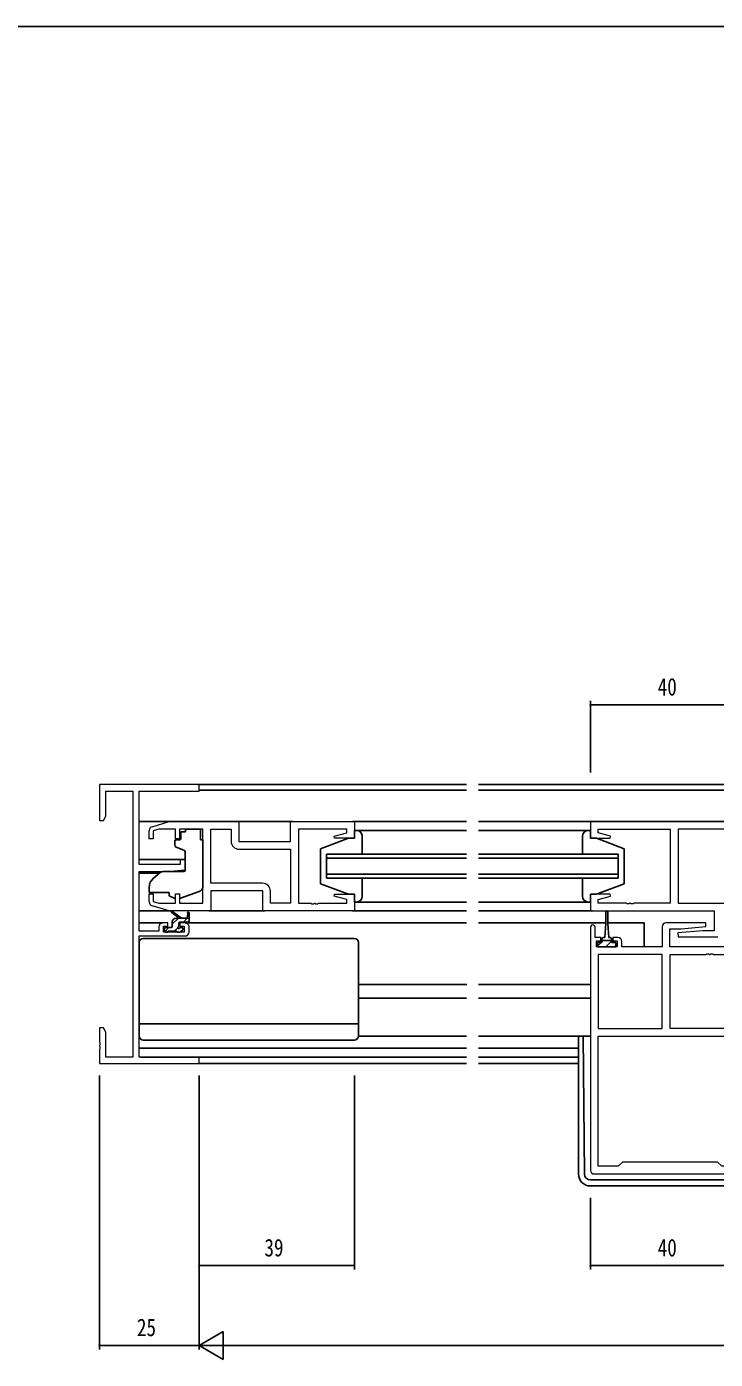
# Model space of a CAD drawing. Units: millimetres, scale not verified. Extents: x -397 to 397, y -282 to 282.
# Drawn here: x -204.2 to -31.3, y -55 to 279.3 of the extents above; entities that cross this region are included whole.
import ezdxf
from ezdxf.enums import TextEntityAlignment as Align

# ---------------------------------------------------------------- set-up
doc = ezdxf.new("R2010")
doc.units = ezdxf.units.MM
doc.header["$LTSCALE"] = 2
doc.layers.add('0-2_YKK_11', color=7, linetype='Continuous', lineweight=18)
for name, color, linetype in [('0-3_YKK_12', 2, 'Continuous'), ('0-4_YKK_13', 4, 'Continuous'), ('0-6_YKK_D', 6, 'Continuous'), ('0-7_YKK_ZWAK', 7, 'Continuous')]:
    doc.layers.add(name, color=color, linetype=linetype)
doc.styles.add('ＭＳ ゴシック', font='')
doc.styles.get('ＭＳ ゴシック').set_extended_font_data('MS Gothic')

msp = doc.modelspace()

# ---------------------------------------------------------------- linework, layer by layer
at = {"layer": '0-2_YKK_11'}
for p, q in [((-163.455, 52.216), (-163.455, 53.516)), ((-62.705, 53.416), (-62.705, -7.484)), ((-60.775, 46.586), (-60.775, 28.046)), ((-60.775, 26.116), (-24.635, 26.116)), ((-61.705, -8.484), (-23.705, -8.484))]:
    msp.add_line(p, q, dxfattribs=at)
for points in [[(-171.055, 53.516), (-171.055, 52.416), (-175.955, 52.416), (-175.955, 67.416), (-168.955, 67.416), (-164.455, 67.81), (-164.455, 70.416), (-165.655, 70.416), (-165.655, 69.116), (-175.955, 69.116), (-175.955, 87.586), (-160.955, 87.586), (-160.955, 89.216), (-185.955, 89.216), (-185.955, 80.216), (-184.955, 80.216), (-184.325, 81.308), (-184.325, 87.586), (-177.585, 87.586)], [(-177.585, 87.586), (-177.585, 20.846), (-184.325, 20.846), (-184.325, 27.125), (-184.955, 28.216), (-185.955, 28.216), (-185.955, 24.675), (-185.835, 24.491), (-185.835, 23.941), (-185.955, 23.758), (-185.955, 23.675), (-185.835, 23.491), (-185.835, 22.941), (-185.955, 22.758), (-185.955, 19.216), (-160.955, 19.216), (-160.955, 20.846), (-175.955, 20.846), (-175.955, 51.216), (-164.455, 51.216)], [(-173.455, 59.76), (-173.455, 61.816), (-172.455, 61.816), (-172.455, 59.865), (-171.06, 59.446), (-166.855, 59.446), (-166.855, 61.816), (-165.855, 61.816), (-165.855, 59.446), (-159.955, 59.446), (-159.955, 77.986), (-165.855, 77.986), (-165.855, 75.616), (-166.855, 75.616), (-166.855, 77.986), (-171.06, 77.986), (-172.455, 77.568), (-172.455, 75.616), (-173.455, 75.616), (-173.455, 77.672)], [(-172.742, 78.63), (-168.455, 79.916), (-150.955, 79.916), (-150.955, 74.916), (-137.955, 74.916), (-137.955, 79.916), (-121.955, 79.916), (-121.955, 75.716), (-126.915, 75.716), (-126.984, 76.239), (-123.885, 77.069), (-123.885, 77.986), (-135.955, 77.986), (-135.955, 59.446), (-132.913, 59.446), (-132.73, 59.326), (-132.18, 59.326), (-131.997, 59.446), (-131.913, 59.446), (-131.73, 59.326), (-131.18, 59.326), (-130.997, 59.446), (-123.885, 59.446), (-123.885, 60.364), (-126.984, 61.194), (-126.915, 61.716), (-121.955, 61.716), (-121.955, 57.516)], [(-157.955, 64.446), (-157.955, 77.986), (-152.885, 77.986), (-152.885, 74.986)], [(-145.025, 64.446), (-157.955, 64.446), (-157.955, 77.986)], [(-23.705, 79.916), (-62.705, 79.916), (-62.705, 75.716), (-57.744, 75.716), (-57.676, 76.239), (-60.775, 77.069), (-60.775, 77.986), (-42.705, 77.986), (-42.705, 59.446), (-51.747, 59.446), (-51.93, 59.326), (-52.48, 59.326), (-52.663, 59.446), (-52.747, 59.446), (-52.93, 59.326), (-53.48, 59.326), (-53.663, 59.446), (-60.775, 59.446), (-60.775, 60.364), (-57.676, 61.194), (-57.744, 61.716), (-62.705, 61.716), (-62.705, 57.516), (-31.635, 57.516), (-31.635, 52.516), (-34.512, 52.516), (-40.725, 51.973), (-40.683, 51.016), (-30.705, 51.016)], [(-150.885, 72.986), (-137.955, 72.986), (-137.955, 59.446), (-143.025, 59.446), (-143.025, 62.446)], [(-121.955, 57.516), (-144.955, 57.516), (-144.955, 62.516), (-157.955, 62.516), (-157.955, 57.516), (-168.455, 57.516), (-172.742, 58.803)], [(-164.455, 54.516), (-165.755, 54.516), (-165.755, 53.716), (-164.655, 53.716), (-164.655, 52.216), (-169.855, 52.216), (-169.855, 53.716), (-168.755, 53.716), (-168.755, 54.516), (-170.055, 54.516)], [(-44.705, 53.516), (-44.705, 48.516), (-54.805, 48.516), (-54.805, 49.816)], [(-22.705, 48.516), (-42.775, 48.516), (-42.775, 53.016), (-39.898, 53.016), (-33.685, 53.56), (-33.727, 54.516), (-43.705, 54.516)], [(-55.805, 50.816), (-57.105, 50.816), (-57.105, 50.016), (-56.005, 50.016), (-56.005, 48.516), (-61.205, 48.516), (-61.205, 50.016), (-60.105, 50.016), (-60.105, 50.816), (-61.505, 50.816), (-61.505, 53.416)], [(-24.635, 28.046), (-42.705, 28.046), (-42.705, 46.586), (-33.663, 46.586), (-33.48, 46.706), (-32.93, 46.706), (-32.747, 46.586), (-32.663, 46.586), (-32.48, 46.706), (-31.93, 46.706), (-31.747, 46.586), (-24.635, 46.586)]]:
    msp.add_lwpolyline(points, dxfattribs=at)
for points in [[(-24.635, 59.446), (-24.635, 77.986), (-40.705, 77.986), (-40.705, 59.446)], [(-60.775, 46.586), (-60.775, 28.046), (-44.705, 28.046), (-44.705, 46.586)], [(-60.775, 26.116), (-24.635, 26.116), (-24.635, -6.554), (-29.705, -6.554), (-30.775, -5.484), (-54.635, -5.484), (-55.705, -6.554), (-60.775, -6.554)]]:
    msp.add_lwpolyline(points, close=True, dxfattribs=at)
for centre, radius, start, end in [((-172.455, 77.672), 1, 106.69926, 180.00004), ((-150.885, 74.986), 2, 180.00001, 269.99999), ((-145.025, 62.446), 2, 0.00001, 89.99999), ((-172.455, 59.76), 1, 179.99996, 253.30074), ((-170.055, 53.516), 1, 90.00001, 179.99999), ((-164.455, 53.516), 1, 0.00001, 89.99999), ((-62.105, 53.416), 0.6, 359.99999, 180.00001), ((-43.705, 53.516), 1, 90.00001, 179.99999), ((-164.455, 52.216), 1, 270.00001, 359.99999), ((-55.805, 49.816), 1, 0.00001, 89.99999), ((-61.705, -7.484), 1, 180.00001, 269.99999)]:
    msp.add_arc(centre, radius, start, end, dxfattribs=at)
at = {"layer": '0-3_YKK_12'}
for p, q in [((-161.255, 89.216), (-93.83, 89.216)), ((-93.83, 87.816), (-160.955, 87.816)), ((-90.83, 89.216), (5.42, 89.216)), ((5.42, 87.816), (-90.83, 87.816)), ((-175.955, 79.916), (-137.455, 79.916)), ((-122.455, 79.916), (-93.83, 79.916)), ((-90.83, 79.916), (5.42, 79.916)), ((-175.955, 70.416), (-164.455, 70.416)), ((-128.955, 71.716), (-128.955, 65.716)), ((-93.83, 71.716), (-128.955, 71.716)), ((-128.955, 70.716), (-93.83, 70.716)), ((-55.705, 71.716), (-90.83, 71.716)), ((-90.83, 70.716), (-55.705, 70.716)), ((-55.705, 65.716), (-55.705, 71.716)), ((-175.955, 67.016), (-170.832, 67.016)), ((-93.83, 66.716), (-128.955, 66.716)), ((-128.955, 65.716), (-93.83, 65.716)), ((-55.705, 66.716), (-90.83, 66.716)), ((-90.83, 65.716), (-55.705, 65.716)), ((-122.455, 57.516), (-93.83, 57.516)), ((-62.205, 57.516), (-90.83, 57.516)), ((-175.955, 54.516), (-170.055, 54.516)), ((-164.455, 54.516), (-93.83, 54.516)), ((-90.83, 54.516), (-58.855, 54.516)), ((-58.355, 54.516), (-49.205, 54.516)), ((-49.205, 54.516), (-49.205, 48.516)), ((-120.955, 39.016), (-93.733, 39.016)), ((-90.83, 39.016), (-62.705, 39.016)), ((-120.955, 35.616), (-93.83, 35.616)), ((-90.83, 35.616), (-62.705, 35.616)), ((-175.955, 23.116), (-93.83, 23.116)), ((-93.83, 20.846), (-175.655, 20.846)), ((-90.83, 23.116), (-65.705, 23.116)), ((-65.705, 20.846), (-90.83, 20.846)), ((-161.255, 19.216), (-93.83, 19.216)), ((-90.83, 19.216), (-65.705, 19.216))]:
    msp.add_line(p, q, dxfattribs=at)
at = {"layer": '0-4_YKK_13'}
for p, q in [((-165.525, 76.316), (-165.525, 77.316)), ((-164.355, 77.316), (-165.525, 77.316)), ((-164.355, 77.986), (-164.355, 77.316)), ((-164.355, 77.986), (-160.555, 77.986)), ((-160.555, 77.986), (-160.555, 77.316)), ((-160.555, 76.316), (-160.555, 77.316)), ((-121.955, 77.717), (-93.83, 77.717)), ((-121.955, 77.716), (-121.955, 75.716)), ((-121.455, 77.716), (-121.955, 77.716)), ((-121.955, 77.716), (-121.955, 75.716)), ((-121.455, 77.716), (-121.955, 77.716)), ((-90.83, 77.716), (-62.705, 77.715)), ((-63.205, 77.716), (-62.705, 77.716)), ((-62.705, 77.716), (-62.705, 75.716)), ((-167.055, 75.016), (-167.055, 73.966)), ((-165.825, 75.316), (-166.755, 75.316)), ((-165.525, 76.316), (-165.525, 75.616)), ((-160.555, 75.316), (-160.555, 76.316)), ((-160.555, 75.316), (-159.955, 75.316)), ((-159.955, 63.761), (-159.955, 75.316)), ((-123.455, 75.716), (-130.455, 73.116)), ((-123.455, 75.716), (-130.455, 73.116)), ((-121.955, 75.716), (-123.455, 75.716)), ((-121.955, 75.716), (-123.455, 75.716)), ((-119.955, 71.716), (-119.955, 76.216)), ((-119.955, 72.116), (-119.955, 76.216)), ((-64.705, 71.716), (-64.705, 76.216)), ((-62.705, 75.716), (-61.205, 75.716)), ((-61.205, 75.716), (-54.205, 73.116)), ((-166.726, 73.497), (-164.726, 72.769)), ((-164.455, 72.32), (-164.455, 67.714)), ((-130.455, 73.116), (-130.455, 64.316)), ((-130.455, 73.116), (-130.455, 64.316)), ((-54.205, 73.116), (-54.205, 64.316)), ((-170.692, 67.134), (-172.383, 65.714)), ((-164.672, 67.414), (-170.058, 67.367)), ((-123.455, 61.716), (-130.455, 64.316)), ((-123.455, 61.716), (-130.455, 64.316)), ((-119.955, 61.216), (-119.955, 65.716)), ((-119.955, 61.216), (-119.955, 65.316)), ((-64.705, 61.216), (-64.705, 65.716)), ((-61.205, 61.716), (-54.205, 64.316)), ((-173.455, 63.416), (-173.455, 62.116)), ((-173.455, 62.116), (-168.455, 62.116)), ((-168.455, 62.116), (-168.455, 61.816)), ((-168.455, 61.816), (-168.455, 61.319)), ((-167.149, 60.71), (-168.455, 61.319)), ((-165.583, 60.676), (-160.946, 62.35)), ((-123.455, 61.716), (-121.955, 61.716)), ((-123.455, 61.716), (-121.955, 61.716)), ((-121.955, 61.716), (-121.955, 59.716)), ((-121.955, 61.716), (-121.955, 59.716)), ((-62.705, 61.716), (-62.705, 59.716)), ((-61.205, 61.716), (-62.705, 61.716)), ((-168.382, 57.516), (-175.955, 57.516)), ((-165.955, 55.716), (-167.774, 57.117)), ((-165.355, 55.716), (-167.573, 57.399)), ((-163.755, 56.843), (-163.954, 55.716)), ((-163.455, 55.016), (-163.455, 57.016)), ((-158.455, 57.516), (-144.455, 57.516)), ((-121.955, 59.715), (-93.83, 59.717)), ((-121.955, 59.716), (-121.455, 59.716)), ((-121.955, 59.716), (-121.455, 59.716)), ((-62.705, 59.716), (-90.83, 59.716)), ((-62.705, 59.716), (-63.205, 59.716)), ((-58.855, 57.266), (-58.855, 54.316)), ((-58.355, 54.316), (-58.355, 57.266)), ((-166.133, 55.716), (-167.655, 54.194)), ((-167.655, 53.616), (-167.655, 54.716)), ((-166.655, 55.716), (-163.455, 55.716)), ((-166.055, 53.777), (-166.055, 54.416)), ((-165.755, 54.716), (-163.755, 54.716)), ((-163.888, 55.716), (-164.888, 54.716)), ((-58.855, 54.316), (-59.105, 50.816)), ((-58.355, 54.316), (-58.105, 50.816)), ((-174.955, 50.616), (-121.955, 50.616)), ((-169.655, 53.016), (-169.655, 52.516)), ((-168.533, 53.316), (-169.556, 52.294)), ((-167.955, 53.316), (-169.355, 53.316)), ((-169.355, 52.216), (-168.855, 52.216)), ((-168.655, 52.416), (-166.555, 52.416)), ((-166.304, 53.3), (-167.188, 52.416)), ((-166.355, 52.216), (-165.755, 52.216)), ((-165.255, 53.316), (-165.594, 53.316)), ((-165.543, 52.304), (-165.043, 52.804)), ((-59.855, 49.616), (-59.855, 50.416)), ((-59.455, 50.816), (-59.105, 50.816)), ((-58.105, 50.816), (-57.755, 50.816)), ((-57.355, 50.416), (-57.355, 49.616)), ((-175.955, 26.116), (-175.955, 49.616)), ((-120.955, 26.116), (-120.955, 49.616)), ((-60.905, 49.616), (-60.905, 48.516)), ((-59.855, 49.616), (-60.905, 49.616)), ((-59.98, 49.616), (-60.905, 48.691)), ((-60.905, 48.516), (-56.305, 48.516)), ((-59.48, 50.116), (-59.855, 49.741)), ((-57.355, 50.116), (-59.855, 50.116)), ((-56.305, 49.616), (-57.355, 49.616)), ((-56.305, 48.801), (-56.59, 48.516)), ((-56.305, 48.516), (-56.305, 49.616)), ((-175.955, 29.156), (-120.955, 29.156)), ((-174.955, 25.116), (-121.955, 25.116)), ((-120.955, 26.116), (-93.83, 26.116)), ((-90.83, 26.116), (-62.705, 26.116)), ((-65.705, 26.116), (-65.705, -8.484)), ((-64.217, -8.495), (-64.49, 26.116)), ((-62.717, -9.984), (-22.693, -9.984)), ((-62.705, -11.484), (-22.705, -11.484))]:
    msp.add_line(p, q, dxfattribs=at)
msp.add_lwpolyline([(-57.355, 49.996), (-58.605, 48.746), (-58.835, 48.516)], dxfattribs=at)
for centre, radius, start, end in [((-121.455, 76.216), 1.5, 0, 90), ((-121.455, 76.216), 1.5, 0, 90), ((-63.205, 76.216), 1.5, 90, 180), ((-166.755, 75.016), 0.3, 90, 180), ((-166.555, 73.966), 0.5, 180, 250), ((-165.825, 75.616), 0.3, 270, 0), ((-164.955, 72.32), 0.5, 0, 70), ((-170.049, 66.367), 1, 90.5, 130), ((-164.755, 67.714), 0.3, 270.5, 0), ((-170.455, 63.416), 3, 130, 180), ((-161.455, 63.761), 1.5, 289.85326, 0), ((-166.726, 61.616), 1, 245, 262.59308), ((-165.923, 61.616), 1, 273.88684, 289.85326), ((-121.455, 61.216), 1.5, 270, 0), ((-121.455, 61.216), 1.5, 270, 0), ((-63.205, 61.216), 1.5, 180, 270), ((-167.755, 57.316), 0.2, 24.41711, 264.41711), ((-163.655, 57.016), 0.2, 360, 240), ((-58.605, 57.266), 0.25, 0, 180), ((-167.955, 53.616), 0.3, 270, 360), ((-166.655, 54.716), 1, 90, 180), ((-166.055, 53.316), 0.25, 123.05573, 326.94427), ((-166.355, 53.777), 0.3, 303.05573, 360), ((-165.755, 54.416), 0.3, 90, 180), ((-163.755, 55.016), 0.3, 270, 360), ((-174.955, 49.616), 1, 90, 180), ((-169.355, 53.016), 0.3, 90, 180), ((-169.355, 52.516), 0.3, 180, 270), ((-168.855, 52.416), 0.2, 270, 360), ((-166.355, 52.416), 0.2, 180, 270), ((-165.594, 53.016), 0.3, 90, 146.94427), ((-165.755, 52.516), 0.3, 270, 315), ((-165.255, 53.016), 0.3, 315, 90), ((-121.955, 49.616), 1, 0, 90), ((-59.455, 50.416), 0.4, 90, 180), ((-57.755, 50.416), 0.4, 0, 90), ((-174.955, 26.116), 1, 180, 270), ((-121.955, 26.116), 1, 270, 0), ((-62.705, -8.484), 3, 180, 270), ((-62.717, -8.484), 1.5, 180.45233, 270)]:
    msp.add_arc(centre, radius, start, end, dxfattribs=at)
at = {"layer": '0-6_YKK_D'}
for p, q in [((-62.705, 92.216), (-62.705, 110.216)), ((-62.705, 109.216), (-22.705, 109.216)), ((-185.955, 16.216), (-185.955, -52.481)), ((-160.955, 16.216), (-160.955, -52.481)), ((-160.955, 16.216), (-160.955, -32.481)), ((-160.955, 16.216), (-160.955, -52.481)), ((-121.955, 16.216), (-121.955, -32.481)), ((-62.705, -14.484), (-62.705, -32.481)), ((-160.955, -31.481), (-121.955, -31.481)), ((-62.705, -31.481), (-22.705, -31.481)), ((-160.955, -51.481), (-154.893, -47.981)), ((-154.893, -54.981), (-154.893, -47.981)), ((-160.955, -51.481), (-185.955, -51.481)), ((-160.955, -51.481), (-148.831, -51.481)), ((-160.955, -51.481), (-154.893, -54.981)), ((-153.955, -51.481), (332.045, -51.481))]:
    msp.add_line(p, q, dxfattribs=at)
for centre, start, end in [((-62.705, 109.216), 0, 180), ((-62.705, 109.216), 180, 0), ((-160.955, -31.481), 0, 180), ((-160.955, -31.481), 180, 0), ((-121.955, -31.481), 0, 180), ((-121.955, -31.481), 180, 0), ((-62.705, -31.481), 0, 180), ((-62.705, -31.481), 180, 0), ((-185.955, -51.481), 0, 180), ((-185.955, -51.481), 180, 0)]:
    msp.add_arc(centre, 0.106, start, end, dxfattribs=at)
at = {"layer": '0-7_YKK_ZWAK'}
msp.add_line((376.1, 279.325), (-393.9, 279.325), dxfattribs=at)

# ---------------------------------------------------------------- texts
at = {"layer": '0-6_YKK_D', "style": 'ＭＳ ゴシック', "width": 0.8}
for s, p in [('40', (-45.799, 110.216)), ('39', (-144.525, -30.481)), ('40', (-45.799, -30.481)), ('25', (-176.537, -50.481))]:
    msp.add_text(s, height=4.399, dxfattribs=at).set_placement(p, align=Align.BOTTOM_LEFT)

doc.saveas('drawing.dxf')
